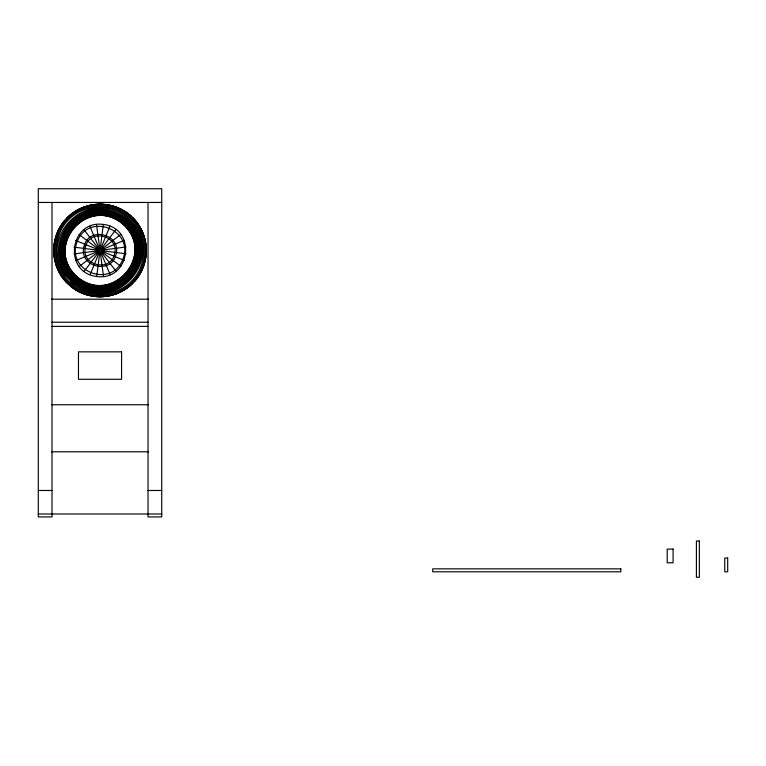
<?xml version="1.0" encoding="UTF-8"?>
<svg xmlns="http://www.w3.org/2000/svg" width="766" height="766" viewBox="0 0 766 766"><rect width="100%" height="100%" fill="white"/><g stroke="black" fill="none" stroke-linecap="round" stroke-linejoin="round"><path stroke-width="1.15" d="M53.984 254.81C51.504 230.193 71.018 206.6 95.664 204.426C120.291 201.937 143.884 221.451 146.057 246.106C148.537 270.733 129.023 294.316 104.377 296.49C79.75 298.979 56.157 279.466 53.984 254.81A46.238 46.238 0 0 0 55.075 261.321M96.688 276.507C62.831 272.524 69.582 219.746 103.353 224.419C137.21 228.392 130.459 281.17 96.688 276.507L99.714 252.866M100.327 248.05L103.353 224.419M106.981 209.271L107.728 204.867M90.062 274.755L99.101 252.703M100.94 248.213L109.978 226.161M65.914 220.981L70.903 216.347M84.116 271.346L98.546 252.387M101.495 248.529L115.925 229.57M70.549 286.091L77.672 277.483C113.301 306.256 157.317 253.048 122.368 223.442C85.189 194.708 42.542 248.624 78.659 278.546L70.549 286.091A46.238 46.238 0 0 0 79.788 292.038M68.921 284.339L76.437 276.153C43.241 244.957 89.679 194.363 123.604 224.764C156.8 255.959 110.361 306.563 76.437 276.153L69.821 285.584C87.966 301.842 117.974 299.812 134.27 281.898C151.208 263.667 149.897 232.912 131.455 216.204C113.234 199.265 82.479 200.587 65.771 219.019C48.823 237.249 50.144 268.004 68.586 284.713M71.209 285.287C89.756 300.827 119.544 298.003 134.845 279.274C150.385 260.727 147.57 230.93 128.832 215.629C110.285 200.098 80.497 202.913 65.196 221.652C49.618 240.237 52.509 270.082 71.305 285.383M74.704 213.159L80.727 209.97M79.252 266.52L98.096 251.947M101.945 248.969L120.789 234.396M72.751 283.43C116.949 318.024 169.564 254.427 127.29 217.496C89.545 186.167 36.663 235.306 65.148 275.243L62.324 277.244A46.238 46.238 0 0 1 55.64 263.456M75.796 260.593L97.78 251.401M102.261 249.525L124.236 240.323M96.487 295.169L103.286 295.417M74.005 253.986L97.617 250.788M102.424 250.137L126.036 246.939M38.3 202.454L161.741 202.454M51.446 299.209L148.594 299.209M52.011 322.227L148.02 322.227M52.011 326.383L148.02 326.383M51.446 404.754L148.594 404.754M51.446 451.787L148.594 451.787M38.3 490.479L52.011 490.479M148.02 490.479L161.741 490.479M38.3 513.996L161.741 513.996M73.976 247.131L97.608 250.147M102.424 250.769L126.064 253.785M75.729 240.505L97.77 249.534M102.271 251.382L124.312 260.421M77.376 277.828C114.077 306.563 157.758 253.757 122.665 223.088C85.045 193.999 41.814 248.529 78.323 278.853M77.002 278.278C114.306 307.472 158.706 253.805 123.029 222.638C84.863 193.109 40.895 248.404 77.912 279.245M76.562 278.814C114.584 308.564 159.826 253.872 123.47 222.111C84.653 192.036 39.803 248.251 77.404 279.714M76.054 279.427C114.9 309.828 161.119 253.948 123.977 221.498C84.404 190.811 38.539 248.079 76.83 280.251M75.489 280.107C115.245 311.235 162.564 254.025 124.552 220.809C84.126 189.432 37.122 247.878 76.179 280.854M74.867 280.863C115.637 312.777 164.154 254.12 125.174 220.053C83.829 187.919 35.581 247.667 75.47 281.515M74.197 281.677C116.049 314.433 165.868 254.216 125.844 219.248C83.504 186.291 33.915 247.437 74.704 282.223M73.488 282.53C116.489 316.186 167.668 254.322 126.553 218.387C83.159 184.577 32.153 247.188 73.9 282.97M71.985 284.349C90.034 299.468 119.017 296.72 133.906 278.489C149.025 260.45 146.287 231.456 128.056 216.567C110.007 201.458 81.024 204.196 66.135 222.427C50.92 240.562 53.831 269.67 72.186 284.559M79.128 234.549L98.086 248.988M101.955 251.928L120.913 266.367M66.135 219.363L66.69 219.871M65.148 275.243L73.057 283.755M83.963 229.685L98.536 248.538M101.505 252.378L116.078 271.231M126.208 287.298L126.811 288.15M75.336 211.655L75.748 212.287M89.881 226.238L99.082 248.222M100.959 252.703L110.16 274.678M114.584 289.605L116.135 293.799M96.497 224.438L99.695 248.05M100.346 252.866L103.544 276.478M95.664 204.426L96.085 208.869M104.272 295.456L104.377 296.49M101.955 295.657L101.993 296.404M148.02 202.454L148.02 516.935L161.741 516.935L161.741 188.742L38.3 188.742L38.3 516.935L52.011 516.935L52.011 202.454M146.143 253.805A46.238 46.238 0 0 1 145.617 258.171M144.946 261.388A46.238 46.238 0 0 1 134.213 281.582M132.69 283.181A46.238 46.238 0 0 1 90.158 295.638M88.023 295.111A46.238 46.238 0 0 1 80.775 292.507M53.831 248.213A46.238 46.238 0 0 1 64.392 220.981M66.575 218.53A46.238 46.238 0 0 1 83.896 207.117M87.018 206.083A46.238 46.238 0 0 1 109.873 205.278M112.018 205.805A46.238 46.238 0 0 1 122.206 209.894M124.121 210.995A46.238 46.238 0 0 1 131.149 216.261M132.738 217.783A46.238 46.238 0 0 1 146.249 249.39M84.126 246.202C77.873 266.415 111.214 275.348 115.915 254.714C122.158 234.501 88.818 225.568 84.126 246.202M97.655 249.821C100.988 260.469 105.861 242.276 97.655 249.821M85.61 246.499C79.827 264.806 110.036 273.117 114.421 254.417C120.214 236.11 90.005 227.799 85.61 246.499M77.28 241.367C65.167 270.771 111.261 289.194 122.761 259.55C134.864 230.145 88.779 211.722 77.28 241.367M121.574 351.853L78.467 351.853L78.467 379.285L121.574 379.285L121.574 351.853M699.348 541.016L696.409 541.016L696.409 577.258L699.348 577.258L699.348 541.016M673.084 549.088L667.205 549.088L667.205 562.809L673.084 562.809L673.084 549.088M727.7 558.079L724.76 558.079L724.76 571.79L727.7 571.79L727.7 558.079M620.814 568.851L432.713 568.851L432.713 571.79L620.814 571.79L620.814 568.851M99.427 251.229A0.967 0.967 0 0 0 100.988 250.578A0.967 0.967 0 0 0 99.647 249.563A0.967 0.967 0 0 0 99.427 251.229"/></g></svg>
